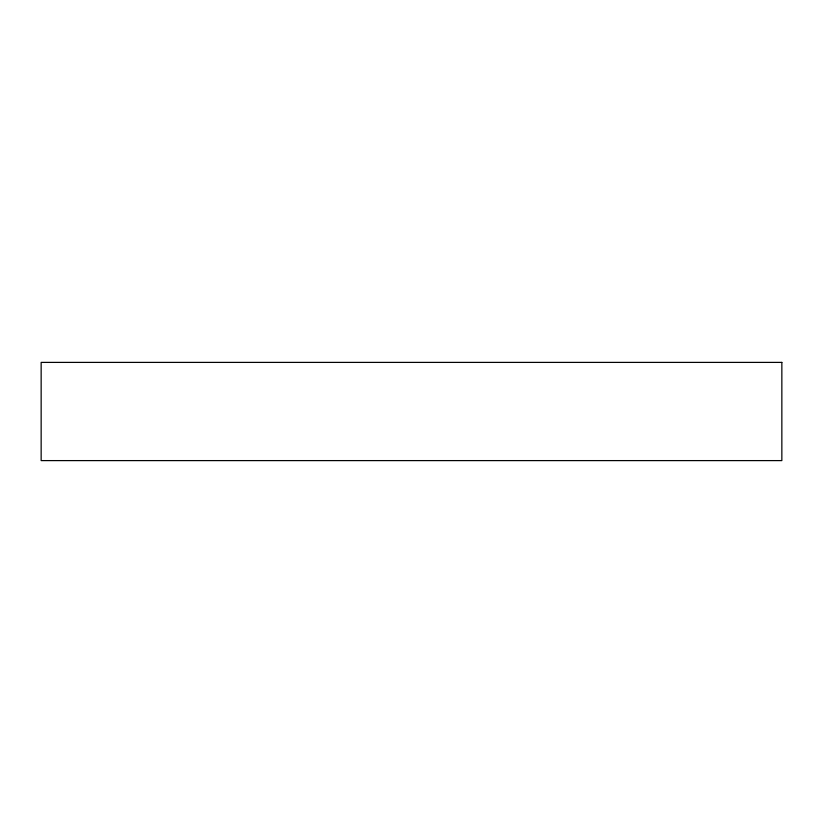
<?xml version="1.0" encoding="UTF-8"?>
<svg xmlns="http://www.w3.org/2000/svg" width="823" height="823" viewBox="0 0 823 823"><rect width="100%" height="100%" fill="white"/><g stroke="black" fill="none" stroke-linecap="round" stroke-linejoin="round"><path stroke-width="1.23" d="M781.85 362.398L41.15 362.398L41.15 460.602L781.85 460.602L781.85 362.398"/></g></svg>
